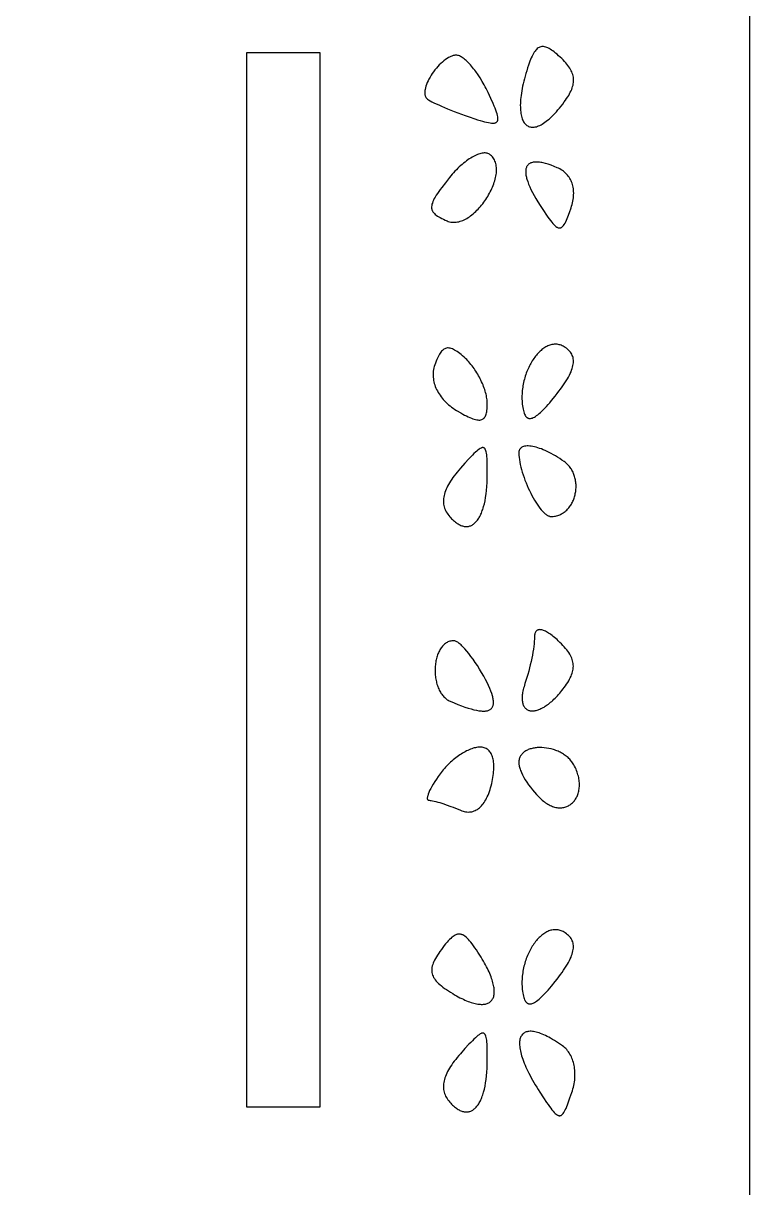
# Model space of a CAD drawing. Extents: x -452 to 452, y -1000 to 1000.
# Drawn here: x 280.8 to 452.5, y -699.2 to -424.1 of the extents above; entities that cross this region are included whole.
import ezdxf

# ---------------------------------------------------------------- set-up
doc = ezdxf.new("R2010")
doc.units = 0
doc.layers.add('LAYER_1', color=18, linetype='CONTINUOUS')

msp = doc.modelspace()

# ---------------------------------------------------------------- linework, layer by layer
at = {"layer": 'LAYER_1'}
for points in [[(0, -1000), (452.5, -1000), (452.5, 1000), (-452.5, 1000), (-452.5, -1000)], [(333.59, -680.05), (350.99, -680.05), (350.99, -431.04), (333.59, -431.04)], [(383.13, -431.6), (382.96, -431.6), (382.79, -431.62), (382.61, -431.65), (382.44, -431.69), (382.26, -431.74), (382.07, -431.8), (381.89, -431.87), (381.71, -431.95), (381.52, -432.04), (381.34, -432.14), (380.96, -432.36), (380.59, -432.61), (380.22, -432.9), (379.85, -433.21), (379.48, -433.54), (379.12, -433.9), (378.77, -434.27), (378.43, -434.66), (378.1, -435.07), (377.78, -435.49), (377.48, -435.91), (377.2, -436.34), (376.94, -436.78), (376.69, -437.22), (376.47, -437.65), (376.27, -438.08), (376.1, -438.51), (375.95, -438.93), (375.84, -439.33), (375.75, -439.72), (375.72, -439.91), (375.7, -440.09), (375.68, -440.27), (375.68, -440.45), (375.68, -440.62), (375.7, -440.78), (375.72, -440.94), (375.75, -441.09), (375.8, -441.23), (375.85, -441.37), (375.91, -441.5), (375.98, -441.62), (376.07, -441.73), (376.16, -441.84), (376.24, -441.91), (376.34, -441.98), (376.6, -442.16), (376.94, -442.36), (377.36, -442.58), (377.84, -442.82), (378.38, -443.08), (378.98, -443.35), (379.64, -443.64), (380.34, -443.93), (381.08, -444.24), (381.86, -444.56), (382.68, -444.87), (383.52, -445.19), (384.38, -445.51), (385.26, -445.83), (386.15, -446.15), (387.55, -446.62), (388.18, -446.83), (388.78, -447.01), (389.33, -447.18), (389.83, -447.32), (390.3, -447.43), (390.73, -447.53), (391.12, -447.59), (391.47, -447.63), (391.79, -447.65), (392.06, -447.64), (392.19, -447.62), (392.3, -447.59), (392.41, -447.56), (392.5, -447.52), (392.59, -447.48), (392.67, -447.42), (392.74, -447.36), (392.8, -447.29), (392.86, -447.21), (392.9, -447.13), (392.94, -447.03), (392.97, -446.93), (392.99, -446.82), (393, -446.7), (393, -446.58), (393, -446.44), (392.96, -446.14), (392.9, -445.81), (392.81, -445.44), (392.68, -445.04), (392.53, -444.6), (392.34, -444.12), (392.13, -443.6), (391.89, -443.03), (391.33, -441.79), (390.67, -440.38), (390.45, -439.93), (390.23, -439.48), (390, -439.05), (389.77, -438.61), (389.28, -437.78), (388.79, -436.97), (388.28, -436.2), (387.77, -435.48), (387.51, -435.13), (387.25, -434.8), (386.99, -434.48), (386.74, -434.18), (386.48, -433.89), (386.23, -433.61), (385.98, -433.35), (385.73, -433.1), (385.48, -432.87), (385.24, -432.66), (385, -432.47), (384.77, -432.29), (384.54, -432.13), (384.32, -431.99), (384.11, -431.88), (383.9, -431.78), (383.69, -431.7), (383.5, -431.64), (383.31, -431.61)], [(407.7, -432.05), (407.33, -431.71), (406.97, -431.39), (406.62, -431.1), (406.29, -430.83), (405.97, -430.59), (405.66, -430.37), (405.36, -430.18), (405.08, -430.01), (404.8, -429.87), (404.53, -429.75), (404.28, -429.66), (404.03, -429.6), (403.79, -429.56), (403.55, -429.55), (403.33, -429.56), (403.11, -429.6), (402.9, -429.67), (402.7, -429.77), (402.5, -429.89), (402.3, -430.03), (402.11, -430.21), (401.93, -430.41), (401.75, -430.64), (401.57, -430.89), (401.4, -431.17), (401.22, -431.48), (401.05, -431.82), (400.88, -432.19), (400.72, -432.58), (400.55, -433), (400.38, -433.45), (400.22, -433.93), (399.99, -434.6), (399.78, -435.26), (399.59, -435.91), (399.4, -436.54), (399.24, -437.16), (399.09, -437.77), (398.95, -438.36), (398.82, -438.93), (398.71, -439.49), (398.61, -440.04), (398.53, -440.57), (398.45, -441.08), (398.4, -441.58), (398.35, -442.07), (398.32, -442.54), (398.29, -442.99), (398.28, -443.43), (398.29, -443.84), (398.3, -444.25), (398.33, -444.63), (398.37, -445), (398.42, -445.36), (398.48, -445.69), (398.55, -446.01), (398.63, -446.31), (398.73, -446.6), (398.83, -446.86), (398.95, -447.11), (399.07, -447.34), (399.21, -447.55), (399.35, -447.74), (399.51, -447.92), (399.67, -448.07), (399.84, -448.21), (400.03, -448.32), (400.22, -448.42), (400.42, -448.5), (400.63, -448.56), (400.85, -448.6), (401.08, -448.62), (401.31, -448.61), (401.56, -448.59), (401.81, -448.55), (402.07, -448.49), (402.34, -448.4), (402.61, -448.3), (402.9, -448.17), (403.19, -448.03), (403.48, -447.86), (403.79, -447.67), (404.1, -447.45), (404.41, -447.22), (404.74, -446.96), (405.07, -446.69), (405.4, -446.38), (405.74, -446.06), (406.09, -445.71), (406.44, -445.34), (406.8, -444.95), (407.17, -444.54), (407.53, -444.1), (407.91, -443.63), (408.29, -443.15), (408.67, -442.63), (408.96, -442.23), (409.23, -441.84), (409.48, -441.46), (409.71, -441.08), (409.91, -440.72), (410.1, -440.36), (410.27, -440.01), (410.42, -439.67), (410.54, -439.33), (410.65, -439), (410.74, -438.67), (410.8, -438.35), (410.85, -438.03), (410.87, -437.71), (410.87, -437.4), (410.85, -437.09), (410.82, -436.78), (410.76, -436.48), (410.68, -436.17), (410.57, -435.87), (410.45, -435.56), (410.31, -435.26), (410.14, -434.95), (409.96, -434.64), (409.75, -434.33), (409.52, -434.02), (409.27, -433.7), (409, -433.38), (408.71, -433.05), (408.39, -432.72), (408.06, -432.39)], [(390.99, -455.01), (390.82, -454.9), (390.63, -454.82), (390.43, -454.75), (390.21, -454.71), (389.99, -454.69), (389.75, -454.69), (389.5, -454.71), (389.24, -454.75), (388.98, -454.8), (388.7, -454.88), (388.41, -454.97), (388.12, -455.08), (387.82, -455.21), (387.51, -455.36), (387.2, -455.52), (386.88, -455.7), (386.55, -455.89), (386.22, -456.1), (385.89, -456.33), (385.56, -456.57), (385.22, -456.83), (384.88, -457.1), (384.54, -457.39), (384.2, -457.68), (383.86, -458), (383.52, -458.32), (383.18, -458.66), (382.84, -459.01), (382.51, -459.37), (382.17, -459.74), (381.85, -460.13), (381.52, -460.52), (380.56, -461.74), (379.72, -462.84), (379.34, -463.34), (379, -463.82), (378.69, -464.27), (378.41, -464.7), (378.17, -465.11), (377.95, -465.49), (377.77, -465.85), (377.61, -466.19), (377.49, -466.52), (377.4, -466.82), (377.34, -467.11), (377.31, -467.39), (377.3, -467.52), (377.31, -467.65), (377.32, -467.78), (377.34, -467.9), (377.37, -468.02), (377.4, -468.14), (377.45, -468.25), (377.5, -468.36), (377.55, -468.47), (377.62, -468.58), (377.77, -468.79), (377.96, -469), (378.17, -469.2), (378.42, -469.39), (378.69, -469.59), (379, -469.78), (379.33, -469.97), (379.69, -470.16), (380.09, -470.35), (380.51, -470.55), (380.97, -470.75), (381.26, -470.86), (381.56, -470.95), (381.86, -471.01), (382.16, -471.05), (382.47, -471.07), (382.78, -471.07), (383.09, -471.04), (383.4, -471), (383.72, -470.93), (384.03, -470.84), (384.35, -470.74), (384.66, -470.62), (384.98, -470.48), (385.29, -470.32), (385.61, -470.14), (385.92, -469.95), (386.23, -469.75), (386.54, -469.53), (386.84, -469.3), (387.14, -469.05), (387.44, -468.79), (387.73, -468.52), (388.02, -468.24), (388.31, -467.95), (388.59, -467.65), (388.86, -467.34), (389.13, -467.02), (389.39, -466.69), (389.64, -466.35), (389.89, -466.01), (390.13, -465.67), (390.36, -465.31), (390.58, -464.95), (390.79, -464.59), (391, -464.23), (391.19, -463.86), (391.37, -463.49), (391.55, -463.12), (391.71, -462.74), (391.86, -462.37), (392, -462), (392.13, -461.63), (392.24, -461.26), (392.34, -460.89), (392.43, -460.52), (392.5, -460.16), (392.56, -459.8), (392.61, -459.45), (392.64, -459.11), (392.65, -458.77), (392.65, -458.43), (392.63, -458.11), (392.6, -457.79), (392.54, -457.48), (392.47, -457.18), (392.39, -456.89), (392.28, -456.61), (392.16, -456.34), (392.01, -456.08), (391.85, -455.84), (391.67, -455.61), (391.46, -455.39), (391.24, -455.19)], [(407, -458.17), (406.25, -457.86), (405.55, -457.59), (404.88, -457.37), (404.25, -457.18), (403.66, -457.03), (403.38, -456.98), (403.11, -456.93), (402.85, -456.89), (402.6, -456.86), (402.36, -456.85), (402.13, -456.84), (401.91, -456.84), (401.69, -456.85), (401.49, -456.87), (401.3, -456.9), (401.12, -456.94), (400.95, -456.99), (400.78, -457.05), (400.63, -457.12), (400.49, -457.19), (400.36, -457.28), (400.23, -457.38), (400.12, -457.48), (400.02, -457.6), (399.93, -457.72), (399.85, -457.86), (399.77, -458), (399.71, -458.15), (399.66, -458.31), (399.62, -458.48), (399.59, -458.66), (399.57, -458.84), (399.56, -459.04), (399.56, -459.24), (399.57, -459.46), (399.59, -459.68), (399.62, -459.91), (399.66, -460.15), (399.71, -460.39), (399.77, -460.65), (399.84, -460.92), (400.02, -461.47), (400.24, -462.06), (400.49, -462.68), (400.8, -463.33), (401.14, -464.02), (401.53, -464.73), (401.95, -465.48), (402.43, -466.26), (402.94, -467.07), (403.75, -468.31), (404.47, -469.38), (404.8, -469.85), (405.12, -470.28), (405.41, -470.68), (405.69, -471.03), (405.96, -471.34), (406.21, -471.62), (406.45, -471.85), (406.68, -472.04), (406.89, -472.2), (407, -472.26), (407.1, -472.31), (407.2, -472.35), (407.3, -472.38), (407.39, -472.41), (407.49, -472.42), (407.58, -472.42), (407.67, -472.41), (407.76, -472.4), (407.85, -472.37), (407.93, -472.33), (408.02, -472.28), (408.1, -472.23), (408.19, -472.16), (408.35, -472), (408.51, -471.8), (408.68, -471.56), (408.84, -471.28), (409.01, -470.96), (409.17, -470.61), (409.34, -470.21), (409.52, -469.78), (409.88, -468.79), (410.28, -467.66), (410.41, -467.25), (410.52, -466.85), (410.62, -466.45), (410.71, -466.06), (410.77, -465.68), (410.83, -465.29), (410.86, -464.92), (410.88, -464.55), (410.89, -464.19), (410.88, -463.83), (410.86, -463.48), (410.82, -463.14), (410.76, -462.81), (410.69, -462.48), (410.61, -462.16), (410.51, -461.85), (410.4, -461.55), (410.27, -461.25), (410.13, -460.97), (409.97, -460.69), (409.8, -460.42), (409.61, -460.17), (409.41, -459.92), (409.2, -459.68), (408.97, -459.45), (408.73, -459.24), (408.48, -459.03), (408.21, -458.83), (407.92, -458.65), (407.63, -458.48), (407.32, -458.32)], [(408.9, -500.64), (408.67, -500.49), (408.43, -500.35), (408.2, -500.24), (407.96, -500.14), (407.71, -500.05), (407.47, -499.99), (407.23, -499.94), (406.98, -499.9), (406.74, -499.89), (406.5, -499.89), (406.25, -499.9), (406.01, -499.93), (405.76, -499.98), (405.52, -500.03), (405.28, -500.11), (405.04, -500.19), (404.8, -500.29), (404.56, -500.41), (404.32, -500.54), (404.09, -500.68), (403.85, -500.83), (403.62, -500.99), (403.39, -501.17), (403.17, -501.36), (402.95, -501.55), (402.73, -501.76), (402.51, -501.98), (402.3, -502.22), (402.09, -502.46), (401.89, -502.71), (401.69, -502.97), (401.49, -503.23), (401.3, -503.51), (401.11, -503.8), (400.93, -504.09), (400.76, -504.4), (400.59, -504.71), (400.42, -505.02), (400.26, -505.35), (400.11, -505.68), (399.97, -506.02), (399.83, -506.36), (399.69, -506.71), (399.57, -507.06), (399.45, -507.42), (399.34, -507.79), (399.23, -508.16), (399.14, -508.53), (399.05, -508.91), (398.97, -509.29), (398.9, -509.68), (398.84, -510.06), (398.79, -510.45), (398.74, -510.85), (398.71, -511.24), (398.68, -511.64), (398.67, -512.04), (398.66, -512.44), (398.67, -512.84), (398.69, -513.24), (398.71, -513.64), (398.75, -514.05), (398.8, -514.45), (398.86, -514.85), (398.92, -515.22), (399, -515.57), (399.08, -515.88), (399.18, -516.17), (399.28, -516.43), (399.39, -516.65), (399.52, -516.85), (399.65, -517.02), (399.79, -517.16), (399.87, -517.22), (399.95, -517.28), (400.03, -517.32), (400.11, -517.36), (400.2, -517.39), (400.29, -517.41), (400.38, -517.43), (400.48, -517.43), (400.68, -517.43), (400.89, -517.39), (401.11, -517.32), (401.35, -517.23), (401.6, -517.1), (401.86, -516.94), (402.13, -516.76), (402.42, -516.54), (402.72, -516.29), (403.04, -516.01), (403.36, -515.7), (403.71, -515.36), (404.07, -514.99), (404.44, -514.59), (404.83, -514.16), (405.23, -513.7), (405.65, -513.2), (406.53, -512.12), (406.98, -511.56), (407.4, -511.01), (407.79, -510.48), (408.16, -509.97), (408.51, -509.47), (408.83, -508.99), (409.13, -508.52), (409.41, -508.07), (409.66, -507.63), (409.88, -507.2), (410.08, -506.79), (410.26, -506.39), (410.41, -506.01), (410.55, -505.63), (410.65, -505.27), (410.73, -504.92), (410.79, -504.59), (410.83, -504.26), (410.84, -503.94), (410.83, -503.64), (410.8, -503.34), (410.74, -503.05), (410.66, -502.78), (410.55, -502.51), (410.43, -502.25), (410.28, -502), (410.11, -501.75), (409.91, -501.52), (409.69, -501.29), (409.45, -501.07), (409.19, -500.85)], [(385.34, -503.27), (384.97, -502.93), (384.62, -502.62), (384.28, -502.33), (383.96, -502.07), (383.64, -501.83), (383.34, -501.61), (383.04, -501.42), (382.76, -501.25), (382.49, -501.11), (382.22, -500.99), (381.97, -500.9), (381.73, -500.83), (381.49, -500.79), (381.26, -500.77), (381.04, -500.77), (380.83, -500.8), (380.62, -500.86), (380.42, -500.94), (380.22, -501.05), (380.03, -501.18), (379.85, -501.34), (379.67, -501.52), (379.5, -501.73), (379.32, -501.97), (379.16, -502.23), (378.99, -502.51), (378.83, -502.83), (378.67, -503.17), (378.51, -503.53), (378.35, -503.92), (378.2, -504.34), (378.04, -504.78), (377.93, -505.14), (377.84, -505.5), (377.77, -505.86), (377.71, -506.22), (377.68, -506.59), (377.66, -506.95), (377.67, -507.32), (377.69, -507.69), (377.73, -508.05), (377.78, -508.42), (377.86, -508.79), (377.95, -509.15), (378.06, -509.51), (378.19, -509.87), (378.33, -510.23), (378.49, -510.58), (378.67, -510.93), (378.86, -511.28), (379.07, -511.62), (379.3, -511.96), (379.54, -512.3), (379.8, -512.62), (380.07, -512.95), (380.36, -513.26), (380.66, -513.57), (380.98, -513.87), (381.31, -514.17), (381.66, -514.46), (382.02, -514.74), (382.39, -515.01), (382.78, -515.27), (383.18, -515.52), (384.2, -516.11), (384.67, -516.38), (385.12, -516.62), (385.55, -516.84), (385.96, -517.04), (386.34, -517.21), (386.71, -517.36), (387.06, -517.49), (387.38, -517.6), (387.69, -517.68), (387.98, -517.75), (388.25, -517.78), (388.5, -517.8), (388.74, -517.79), (388.95, -517.76), (389.15, -517.7), (389.34, -517.62), (389.51, -517.52), (389.66, -517.39), (389.8, -517.24), (389.93, -517.07), (390.04, -516.87), (390.14, -516.65), (390.22, -516.4), (390.29, -516.13), (390.35, -515.84), (390.4, -515.52), (390.44, -515.18), (390.46, -514.81), (390.48, -514.42), (390.48, -514), (390.48, -513.69), (390.46, -513.37), (390.42, -513.05), (390.38, -512.71), (390.32, -512.37), (390.25, -512.03), (390.17, -511.68), (390.08, -511.32), (389.97, -510.96), (389.86, -510.6), (389.74, -510.24), (389.6, -509.87), (389.46, -509.5), (389.31, -509.14), (389.14, -508.77), (388.97, -508.4), (388.79, -508.04), (388.61, -507.68), (388.41, -507.32), (388.21, -506.97), (388, -506.62), (387.79, -506.27), (387.56, -505.93), (387.34, -505.6), (387.1, -505.28), (386.86, -504.96), (386.62, -504.65), (386.37, -504.35), (386.12, -504.06), (385.86, -503.79), (385.6, -503.52)], [(390.48, -530.61), (390.48, -529.18), (390.46, -527.94), (390.44, -527.39), (390.41, -526.89), (390.38, -526.43), (390.33, -526.02), (390.28, -525.65), (390.22, -525.33), (390.14, -525.05), (390.05, -524.82), (390, -524.72), (389.95, -524.63), (389.89, -524.55), (389.83, -524.48), (389.77, -524.43), (389.7, -524.38), (389.63, -524.35), (389.55, -524.33), (389.47, -524.31), (389.39, -524.31), (389.3, -524.32), (389.2, -524.34), (389.1, -524.37), (389, -524.42), (388.77, -524.53), (388.53, -524.69), (388.26, -524.89), (387.97, -525.13), (387.65, -525.42), (387.31, -525.74), (386.94, -526.11), (386.55, -526.52), (386.13, -526.97), (385.19, -527.99), (384.13, -529.18), (383.74, -529.63), (383.36, -530.08), (383.01, -530.52), (382.68, -530.95), (382.36, -531.38), (382.07, -531.8), (381.8, -532.21), (381.55, -532.61), (381.31, -533.01), (381.1, -533.41), (380.91, -533.79), (380.74, -534.17), (380.59, -534.55), (380.46, -534.92), (380.35, -535.28), (380.27, -535.63), (380.2, -535.99), (380.15, -536.33), (380.12, -536.67), (380.11, -537), (380.13, -537.33), (380.16, -537.66), (380.21, -537.97), (380.29, -538.29), (380.38, -538.6), (380.49, -538.9), (380.63, -539.2), (380.78, -539.49), (380.95, -539.78), (381.15, -540.07), (381.36, -540.35), (381.59, -540.63), (381.82, -540.88), (382.05, -541.11), (382.27, -541.33), (382.5, -541.54), (382.72, -541.73), (382.94, -541.91), (383.16, -542.07), (383.37, -542.22), (383.59, -542.36), (383.8, -542.48), (384.01, -542.59), (384.22, -542.68), (384.43, -542.76), (384.64, -542.83), (384.84, -542.88), (385.04, -542.92), (385.24, -542.95), (385.43, -542.96), (385.62, -542.96), (385.81, -542.95), (386, -542.92), (386.19, -542.88), (386.37, -542.83), (386.55, -542.77), (386.72, -542.69), (386.9, -542.6), (387.07, -542.49), (387.23, -542.38), (387.4, -542.25), (387.56, -542.11), (387.71, -541.96), (387.87, -541.8), (388.02, -541.62), (388.16, -541.43), (388.3, -541.23), (388.44, -541.02), (388.58, -540.79), (388.71, -540.56), (388.83, -540.31), (388.96, -540.05), (389.07, -539.78), (389.19, -539.5), (389.3, -539.21), (389.4, -538.9), (389.5, -538.59), (389.6, -538.26), (389.78, -537.58), (389.94, -536.85), (390.08, -536.08), (390.2, -535.27), (390.3, -534.42), (390.38, -533.52), (390.44, -532.59), (390.47, -531.62)], [(408.63, -527.61), (408.11, -527.25), (407.6, -526.91), (407.09, -526.58), (406.59, -526.28), (406.09, -525.99), (405.6, -525.72), (405.12, -525.47), (404.64, -525.23), (404.17, -525.02), (403.71, -524.82), (403.27, -524.64), (402.83, -524.49), (402.41, -524.35), (402, -524.23), (401.6, -524.13), (401.22, -524.04), (400.85, -523.98), (400.5, -523.94), (400.17, -523.92), (399.86, -523.92), (399.57, -523.94), (399.3, -523.98), (399.05, -524.04), (398.82, -524.13), (398.62, -524.23), (398.53, -524.29), (398.44, -524.36), (398.36, -524.43), (398.29, -524.5), (398.22, -524.59), (398.16, -524.67), (398.1, -524.77), (398.06, -524.87), (398.01, -524.97), (397.98, -525.08), (397.96, -525.19), (397.94, -525.31), (397.93, -525.44), (397.92, -525.57), (397.94, -526.08), (397.98, -526.61), (398.05, -527.16), (398.14, -527.73), (398.26, -528.31), (398.4, -528.91), (398.56, -529.52), (398.74, -530.14), (398.93, -530.76), (399.15, -531.39), (399.38, -532.01), (399.63, -532.64), (399.89, -533.26), (400.16, -533.87), (400.44, -534.47), (400.73, -535.05), (401.03, -535.63), (401.33, -536.18), (401.64, -536.71), (401.95, -537.22), (402.27, -537.71), (402.59, -538.16), (402.9, -538.59), (403.22, -538.98), (403.53, -539.34), (403.84, -539.65), (404.15, -539.93), (404.3, -540.05), (404.44, -540.16), (404.59, -540.25), (404.73, -540.34), (404.87, -540.41), (405.01, -540.47), (405.15, -540.52), (405.28, -540.56), (405.41, -540.58), (405.54, -540.59), (405.81, -540.58), (406.08, -540.56), (406.35, -540.53), (406.61, -540.48), (406.86, -540.42), (407.11, -540.35), (407.35, -540.27), (407.59, -540.18), (407.82, -540.07), (408.04, -539.96), (408.26, -539.83), (408.47, -539.7), (408.67, -539.55), (408.87, -539.4), (409.06, -539.24), (409.25, -539.07), (409.42, -538.89), (409.59, -538.7), (409.76, -538.51), (409.91, -538.31), (410.06, -538.1), (410.21, -537.88), (410.34, -537.66), (410.47, -537.44), (410.59, -537.2), (410.7, -536.97), (410.81, -536.73), (410.91, -536.48), (411, -536.23), (411.08, -535.97), (411.15, -535.72), (411.22, -535.46), (411.28, -535.19), (411.33, -534.93), (411.37, -534.66), (411.4, -534.39), (411.43, -534.12), (411.44, -533.85), (411.45, -533.58), (411.45, -533.31), (411.44, -533.04), (411.42, -532.77), (411.4, -532.49), (411.36, -532.23), (411.32, -531.96), (411.26, -531.69), (411.2, -531.43), (411.12, -531.17), (411.04, -530.91), (410.95, -530.65), (410.85, -530.4), (410.74, -530.15), (410.62, -529.91), (410.49, -529.67), (410.35, -529.43), (410.2, -529.21), (410.04, -528.98), (409.87, -528.77), (409.68, -528.55), (409.49, -528.35), (409.29, -528.15), (409.08, -527.96), (408.86, -527.78)], [(407.26, -569.97), (406.95, -569.68), (406.64, -569.41), (406.34, -569.15), (406.05, -568.92), (405.77, -568.69), (405.49, -568.49), (405.22, -568.3), (404.96, -568.13), (404.7, -567.97), (404.46, -567.83), (404.22, -567.71), (404, -567.6), (403.78, -567.51), (403.57, -567.44), (403.37, -567.39), (403.18, -567.35), (403, -567.33), (402.83, -567.32), (402.68, -567.34), (402.53, -567.37), (402.39, -567.42), (402.26, -567.48), (402.15, -567.56), (402.04, -567.66), (401.95, -567.78), (401.87, -567.91), (401.8, -568.06), (401.74, -568.23), (401.7, -568.41), (401.67, -568.61), (401.65, -568.83), (401.64, -569.07), (401.63, -569.55), (401.59, -570.08), (401.54, -570.67), (401.46, -571.29), (401.37, -571.95), (401.25, -572.64), (401.12, -573.36), (400.98, -574.1), (400.82, -574.85), (400.64, -575.62), (400.46, -576.38), (400.26, -577.15), (400.05, -577.9), (399.84, -578.64), (399.61, -579.37), (399.38, -580.07), (399.26, -580.44), (399.15, -580.81), (399.05, -581.16), (398.97, -581.5), (398.89, -581.83), (398.83, -582.15), (398.79, -582.46), (398.75, -582.76), (398.72, -583.05), (398.71, -583.32), (398.71, -583.59), (398.72, -583.84), (398.73, -584.08), (398.76, -584.31), (398.8, -584.53), (398.85, -584.74), (398.91, -584.94), (398.98, -585.12), (399.06, -585.3), (399.15, -585.46), (399.24, -585.61), (399.35, -585.75), (399.46, -585.88), (399.58, -585.99), (399.71, -586.1), (399.85, -586.19), (399.99, -586.27), (400.14, -586.34), (400.3, -586.4), (400.47, -586.45), (400.64, -586.48), (400.82, -586.51), (401.01, -586.52), (401.2, -586.52), (401.4, -586.51), (401.6, -586.48), (401.81, -586.45), (402.02, -586.4), (402.24, -586.34), (402.46, -586.27), (402.69, -586.19), (402.92, -586.1), (403.16, -585.99), (403.4, -585.87), (403.64, -585.74), (403.89, -585.6), (404.14, -585.44), (404.39, -585.28), (404.65, -585.1), (404.91, -584.91), (405.17, -584.71), (405.43, -584.49), (405.69, -584.27), (405.96, -584.03), (406.23, -583.78), (406.5, -583.51), (406.77, -583.24), (407.04, -582.95), (407.31, -582.65), (407.58, -582.34), (407.85, -582.01), (408.13, -581.67), (408.4, -581.33), (408.67, -580.96), (408.96, -580.56), (409.23, -580.17), (409.48, -579.78), (409.71, -579.4), (409.91, -579.04), (410.1, -578.67), (410.26, -578.32), (410.41, -577.97), (410.53, -577.63), (410.63, -577.29), (410.71, -576.96), (410.76, -576.63), (410.8, -576.3), (410.81, -575.98), (410.8, -575.65), (410.77, -575.33), (410.72, -575.01), (410.65, -574.7), (410.55, -574.38), (410.44, -574.06), (410.3, -573.74), (410.13, -573.42), (409.95, -573.09), (409.74, -572.76), (409.51, -572.43), (409.26, -572.1), (408.98, -571.76), (408.68, -571.41), (408.36, -571.06), (408.02, -570.71), (407.65, -570.34)], [(382.55, -569.93), (382.3, -569.94), (382.06, -569.96), (381.82, -570.01), (381.59, -570.06), (381.37, -570.14), (381.16, -570.23), (380.95, -570.33), (380.75, -570.45), (380.56, -570.58), (380.37, -570.73), (380.19, -570.89), (380.02, -571.06), (379.86, -571.24), (379.7, -571.43), (379.55, -571.63), (379.41, -571.85), (379.27, -572.07), (379.14, -572.3), (379.02, -572.54), (378.91, -572.79), (378.81, -573.05), (378.71, -573.31), (378.62, -573.58), (378.53, -573.86), (378.46, -574.14), (378.39, -574.43), (378.33, -574.72), (378.28, -575.02), (378.23, -575.32), (378.2, -575.62), (378.17, -575.93), (378.14, -576.24), (378.13, -576.55), (378.12, -576.86), (378.13, -577.17), (378.14, -577.48), (378.15, -577.79), (378.18, -578.1), (378.21, -578.41), (378.25, -578.72), (378.3, -579.03), (378.36, -579.33), (378.43, -579.63), (378.5, -579.92), (378.58, -580.21), (378.67, -580.5), (378.77, -580.78), (378.88, -581.06), (378.99, -581.32), (379.12, -581.59), (379.25, -581.84), (379.39, -582.09), (379.53, -582.32), (379.69, -582.55), (379.86, -582.77), (380.03, -582.98), (380.21, -583.18), (380.4, -583.37), (380.6, -583.55), (380.81, -583.72), (381.02, -583.87), (381.25, -584.01), (381.48, -584.14), (381.73, -584.25), (382.66, -584.65), (383.54, -585.01), (384.39, -585.33), (385.18, -585.61), (385.93, -585.86), (386.64, -586.07), (387.3, -586.24), (387.92, -586.38), (388.49, -586.48), (388.76, -586.52), (389.02, -586.54), (389.27, -586.56), (389.5, -586.57), (389.73, -586.57), (389.94, -586.55), (390.15, -586.53), (390.34, -586.5), (390.52, -586.47), (390.69, -586.42), (390.85, -586.36), (391, -586.29), (391.14, -586.21), (391.26, -586.13), (391.38, -586.03), (391.48, -585.93), (391.58, -585.81), (391.66, -585.69), (391.73, -585.55), (391.79, -585.41), (391.84, -585.26), (391.88, -585.1), (391.91, -584.92), (391.93, -584.74), (391.94, -584.55), (391.93, -584.35), (391.92, -584.14), (391.89, -583.92), (391.86, -583.69), (391.81, -583.45), (391.75, -583.2), (391.68, -582.95), (391.52, -582.4), (391.31, -581.82), (391.05, -581.19), (390.76, -580.53), (390.42, -579.83), (390.04, -579.09), (389.62, -578.31), (389.13, -577.46), (388.64, -576.63), (388.13, -575.83), (387.63, -575.06), (387.12, -574.32), (386.61, -573.63), (386.11, -572.99), (385.63, -572.39), (385.15, -571.85), (384.7, -571.37), (384.48, -571.15), (384.27, -570.94), (384.06, -570.76), (383.86, -570.59), (383.66, -570.44), (383.48, -570.31), (383.3, -570.19), (383.13, -570.1), (382.97, -570.03), (382.82, -569.97), (382.68, -569.94)], [(388.73, -595.08), (388.48, -595.09), (388.22, -595.11), (387.95, -595.15), (387.68, -595.21), (387.4, -595.28), (387.11, -595.36), (386.81, -595.46), (386.51, -595.58), (386.21, -595.7), (385.9, -595.84), (385.59, -595.99), (385.27, -596.16), (384.96, -596.33), (384.64, -596.52), (384.32, -596.72), (384, -596.93), (383.68, -597.15), (383.36, -597.37), (383.04, -597.61), (382.73, -597.86), (382.42, -598.11), (382.11, -598.38), (381.8, -598.65), (381.5, -598.93), (381.21, -599.21), (380.91, -599.5), (380.63, -599.8), (380.35, -600.1), (380.08, -600.41), (379.82, -600.73), (379.57, -601.04), (379.33, -601.37), (378.87, -602.01), (378.44, -602.63), (378.04, -603.23), (377.69, -603.81), (377.37, -604.36), (377.09, -604.88), (376.85, -605.36), (376.65, -605.81), (376.49, -606.21), (376.38, -606.58), (376.34, -606.74), (376.31, -606.89), (376.3, -607.03), (376.29, -607.16), (376.3, -607.27), (376.32, -607.37), (376.35, -607.46), (376.4, -607.53), (376.46, -607.58), (376.53, -607.62), (376.61, -607.65), (376.71, -607.65), (376.94, -607.67), (377.22, -607.7), (377.55, -607.76), (377.91, -607.84), (378.32, -607.94), (378.75, -608.05), (379.22, -608.19), (379.71, -608.34), (380.23, -608.51), (380.76, -608.69), (381.86, -609.08), (382.42, -609.3), (382.99, -609.52), (383.55, -609.75), (384.11, -609.99), (384.43, -610.11), (384.74, -610.22), (385.04, -610.3), (385.35, -610.36), (385.64, -610.39), (385.94, -610.41), (386.23, -610.4), (386.51, -610.38), (386.79, -610.33), (387.07, -610.26), (387.34, -610.17), (387.6, -610.06), (387.86, -609.93), (388.12, -609.78), (388.36, -609.6), (388.6, -609.41), (388.84, -609.2), (389.07, -608.97), (389.29, -608.71), (389.51, -608.44), (389.71, -608.15), (389.92, -607.84), (390.11, -607.51), (390.3, -607.16), (390.48, -606.79), (390.65, -606.41), (390.81, -606), (390.97, -605.58), (391.12, -605.13), (391.25, -604.67), (391.38, -604.2), (391.51, -603.7), (391.62, -603.2), (391.71, -602.71), (391.8, -602.24), (391.87, -601.78), (391.93, -601.33), (391.97, -600.9), (392, -600.48), (392.02, -600.08), (392.03, -599.69), (392.02, -599.31), (392, -598.95), (391.97, -598.6), (391.92, -598.27), (391.86, -597.95), (391.79, -597.65), (391.71, -597.37), (391.61, -597.1), (391.5, -596.84), (391.38, -596.61), (391.25, -596.38), (391.11, -596.18), (390.95, -595.99), (390.78, -595.82), (390.6, -595.67), (390.41, -595.53), (390.2, -595.41), (389.99, -595.31), (389.76, -595.23), (389.52, -595.16), (389.27, -595.12), (389.01, -595.09)], [(410.94, -599.27), (410.8, -599.03), (410.65, -598.8), (410.49, -598.58), (410.32, -598.36), (410.15, -598.15), (409.96, -597.94), (409.77, -597.75), (409.57, -597.56), (409.36, -597.38), (409.14, -597.2), (408.91, -597.03), (408.68, -596.87), (408.45, -596.72), (408.21, -596.57), (407.96, -596.43), (407.71, -596.3), (407.45, -596.18), (407.19, -596.06), (406.93, -595.95), (406.66, -595.85), (406.39, -595.75), (406.12, -595.66), (405.57, -595.51), (405.02, -595.38), (404.47, -595.29), (403.91, -595.22), (403.37, -595.18), (402.83, -595.18), (402.56, -595.18), (402.3, -595.2), (402.04, -595.22), (401.79, -595.25), (401.54, -595.29), (401.29, -595.34), (401.05, -595.39), (400.82, -595.45), (400.59, -595.52), (400.37, -595.6), (400.16, -595.68), (399.95, -595.77), (399.75, -595.87), (399.56, -595.98), (399.37, -596.09), (399.2, -596.22), (399.04, -596.35), (398.88, -596.49), (398.73, -596.63), (398.6, -596.79), (398.48, -596.95), (398.36, -597.12), (398.26, -597.29), (398.18, -597.48), (398.1, -597.67), (398.04, -597.87), (397.99, -598.08), (397.95, -598.3), (397.93, -598.53), (397.92, -598.76), (397.93, -598.95), (397.95, -599.16), (397.98, -599.37), (398.03, -599.6), (398.09, -599.83), (398.16, -600.07), (398.24, -600.32), (398.34, -600.57), (398.44, -600.84), (398.56, -601.1), (398.82, -601.65), (399.12, -602.22), (399.46, -602.8), (399.84, -603.38), (400.24, -603.98), (400.67, -604.56), (401.13, -605.15), (401.61, -605.72), (402.11, -606.28), (402.63, -606.83), (403.17, -607.35), (403.44, -607.59), (403.72, -607.82), (403.99, -608.04), (404.26, -608.23), (404.53, -608.41), (404.8, -608.58), (405.07, -608.73), (405.34, -608.86), (405.61, -608.98), (405.87, -609.09), (406.13, -609.18), (406.39, -609.25), (406.65, -609.31), (406.91, -609.36), (407.16, -609.39), (407.41, -609.41), (407.65, -609.42), (407.89, -609.42), (408.13, -609.4), (408.36, -609.36), (408.59, -609.32), (408.82, -609.27), (409.03, -609.2), (409.25, -609.12), (409.46, -609.03), (409.66, -608.93), (409.86, -608.82), (410.05, -608.69), (410.23, -608.56), (410.41, -608.42), (410.58, -608.26), (410.75, -608.1), (410.9, -607.93), (411.05, -607.75), (411.2, -607.56), (411.33, -607.36), (411.46, -607.15), (411.57, -606.94), (411.68, -606.72), (411.78, -606.48), (411.87, -606.25), (411.96, -606), (412.03, -605.75), (412.09, -605.49), (412.14, -605.22), (412.19, -604.95), (412.22, -604.68), (412.24, -604.39), (412.25, -604.1), (412.25, -603.81), (412.24, -603.51), (412.21, -603.21), (412.18, -602.9), (412.13, -602.58), (412.07, -602.27), (412, -601.95), (411.91, -601.62), (411.81, -601.29), (411.7, -600.96), (411.58, -600.63), (411.44, -600.29), (411.29, -599.95), (411.12, -599.61)], [(408.9, -638.97), (408.67, -638.82), (408.43, -638.68), (408.2, -638.57), (407.96, -638.47), (407.71, -638.38), (407.47, -638.32), (407.23, -638.27), (406.98, -638.24), (406.74, -638.22), (406.5, -638.22), (406.25, -638.23), (406.01, -638.26), (405.76, -638.31), (405.52, -638.36), (405.28, -638.44), (405.04, -638.52), (404.8, -638.62), (404.56, -638.74), (404.32, -638.87), (404.09, -639.01), (403.85, -639.16), (403.62, -639.32), (403.39, -639.5), (403.17, -639.69), (402.95, -639.88), (402.73, -640.09), (402.51, -640.31), (402.3, -640.55), (402.09, -640.79), (401.89, -641.04), (401.69, -641.3), (401.49, -641.57), (401.3, -641.84), (401.11, -642.13), (400.93, -642.42), (400.76, -642.73), (400.59, -643.04), (400.42, -643.35), (400.26, -643.68), (400.11, -644.01), (399.97, -644.35), (399.83, -644.69), (399.69, -645.04), (399.57, -645.39), (399.45, -645.75), (399.34, -646.12), (399.23, -646.49), (399.14, -646.86), (399.05, -647.24), (398.97, -647.62), (398.9, -648.01), (398.84, -648.39), (398.79, -648.78), (398.74, -649.18), (398.71, -649.57), (398.68, -649.97), (398.67, -650.37), (398.66, -650.77), (398.67, -651.17), (398.69, -651.57), (398.71, -651.97), (398.75, -652.38), (398.8, -652.78), (398.86, -653.18), (398.92, -653.55), (399, -653.9), (399.08, -654.21), (399.18, -654.5), (399.28, -654.76), (399.39, -654.98), (399.52, -655.18), (399.65, -655.35), (399.79, -655.49), (399.87, -655.55), (399.95, -655.61), (400.03, -655.65), (400.11, -655.69), (400.2, -655.72), (400.29, -655.74), (400.38, -655.76), (400.48, -655.76), (400.68, -655.76), (400.89, -655.72), (401.11, -655.65), (401.35, -655.56), (401.6, -655.43), (401.86, -655.27), (402.13, -655.09), (402.42, -654.87), (402.72, -654.62), (403.04, -654.34), (403.36, -654.03), (403.71, -653.69), (404.07, -653.32), (404.44, -652.92), (404.83, -652.49), (405.23, -652.03), (405.65, -651.53), (406.53, -650.45), (406.98, -649.89), (407.4, -649.34), (407.79, -648.81), (408.16, -648.3), (408.51, -647.8), (408.83, -647.32), (409.13, -646.85), (409.41, -646.4), (409.66, -645.96), (409.88, -645.53), (410.08, -645.12), (410.26, -644.72), (410.41, -644.34), (410.55, -643.96), (410.65, -643.6), (410.73, -643.25), (410.79, -642.92), (410.83, -642.59), (410.84, -642.27), (410.83, -641.97), (410.8, -641.67), (410.74, -641.38), (410.66, -641.11), (410.55, -640.84), (410.43, -640.58), (410.28, -640.33), (410.11, -640.08), (409.91, -639.85), (409.69, -639.62), (409.45, -639.4), (409.19, -639.18)], [(389.02, -644.74), (388.25, -643.53), (387.89, -642.99), (387.55, -642.48), (387.22, -642.01), (386.9, -641.58), (386.59, -641.19), (386.3, -640.83), (386.01, -640.51), (385.73, -640.23), (385.46, -639.98), (385.19, -639.77), (384.93, -639.6), (384.67, -639.46), (384.55, -639.4), (384.42, -639.36), (384.29, -639.32), (384.17, -639.29), (384.04, -639.27), (383.92, -639.26), (383.79, -639.26), (383.67, -639.26), (383.54, -639.28), (383.42, -639.3), (383.29, -639.33), (383.16, -639.37), (383.04, -639.42), (382.91, -639.48), (382.65, -639.63), (382.38, -639.8), (382.11, -640.01), (381.83, -640.26), (381.55, -640.54), (381.25, -640.85), (380.95, -641.19), (380.63, -641.57), (380.31, -641.98), (379.96, -642.43), (379.61, -642.9), (379.28, -643.35), (378.98, -643.79), (378.7, -644.21), (378.45, -644.61), (378.23, -645), (378.02, -645.38), (377.85, -645.75), (377.7, -646.11), (377.57, -646.45), (377.47, -646.79), (377.4, -647.11), (377.36, -647.43), (377.34, -647.74), (377.34, -648.05), (377.38, -648.35), (377.44, -648.64), (377.53, -648.93), (377.65, -649.22), (377.79, -649.5), (377.97, -649.78), (378.17, -650.07), (378.4, -650.35), (378.66, -650.63), (378.95, -650.91), (379.26, -651.2), (379.61, -651.49), (379.99, -651.78), (380.39, -652.08), (380.83, -652.38), (381.29, -652.69), (381.79, -653), (382.32, -653.33), (382.76, -653.59), (383.19, -653.83), (383.61, -654.06), (384.02, -654.28), (384.42, -654.48), (384.82, -654.67), (385.2, -654.84), (385.57, -655), (385.94, -655.15), (386.3, -655.28), (386.64, -655.4), (386.98, -655.5), (387.3, -655.59), (387.62, -655.67), (387.93, -655.74), (388.22, -655.79), (388.51, -655.83), (388.79, -655.85), (389.05, -655.86), (389.31, -655.86), (389.55, -655.85), (389.79, -655.82), (390.01, -655.79), (390.22, -655.74), (390.42, -655.67), (390.62, -655.6), (390.8, -655.51), (390.96, -655.41), (391.12, -655.3), (391.27, -655.18), (391.4, -655.04), (391.53, -654.9), (391.64, -654.74), (391.74, -654.57), (391.83, -654.39), (391.91, -654.2), (391.98, -654), (392.03, -653.78), (392.07, -653.56), (392.1, -653.32), (392.12, -653.08), (392.13, -652.82), (392.12, -652.56), (392.1, -652.28), (392.07, -651.99), (392.03, -651.7), (391.97, -651.39), (391.9, -651.07), (391.82, -650.75), (391.73, -650.41), (391.62, -650.06), (391.5, -649.71), (391.37, -649.34), (391.22, -648.97), (391.06, -648.59), (390.89, -648.19), (390.7, -647.79), (390.5, -647.38), (390.29, -646.96), (390.06, -646.53), (389.82, -646.1), (389.57, -645.65), (389.3, -645.2)], [(390.48, -668.94), (390.48, -667.51), (390.46, -666.27), (390.44, -665.72), (390.41, -665.22), (390.38, -664.76), (390.33, -664.35), (390.28, -663.98), (390.22, -663.66), (390.14, -663.38), (390.05, -663.15), (390, -663.05), (389.95, -662.96), (389.89, -662.88), (389.83, -662.81), (389.77, -662.76), (389.7, -662.71), (389.63, -662.68), (389.55, -662.66), (389.47, -662.64), (389.39, -662.64), (389.3, -662.65), (389.2, -662.67), (389.1, -662.7), (389, -662.75), (388.77, -662.86), (388.53, -663.02), (388.26, -663.22), (387.97, -663.46), (387.65, -663.75), (387.31, -664.07), (386.94, -664.44), (386.55, -664.85), (386.13, -665.3), (385.19, -666.32), (384.13, -667.51), (383.74, -667.96), (383.36, -668.41), (383.01, -668.85), (382.68, -669.28), (382.36, -669.71), (382.07, -670.13), (381.8, -670.54), (381.55, -670.94), (381.31, -671.34), (381.1, -671.74), (380.91, -672.12), (380.74, -672.5), (380.59, -672.88), (380.46, -673.25), (380.35, -673.61), (380.27, -673.96), (380.2, -674.32), (380.15, -674.66), (380.12, -675), (380.11, -675.33), (380.13, -675.66), (380.16, -675.99), (380.21, -676.31), (380.29, -676.62), (380.38, -676.93), (380.49, -677.23), (380.63, -677.53), (380.78, -677.82), (380.95, -678.11), (381.15, -678.4), (381.36, -678.68), (381.59, -678.96), (381.82, -679.21), (382.05, -679.44), (382.27, -679.66), (382.5, -679.87), (382.72, -680.06), (382.94, -680.24), (383.16, -680.4), (383.37, -680.55), (383.59, -680.69), (383.8, -680.81), (384.01, -680.92), (384.22, -681.01), (384.43, -681.09), (384.64, -681.16), (384.84, -681.21), (385.04, -681.25), (385.24, -681.28), (385.43, -681.29), (385.62, -681.29), (385.81, -681.28), (386, -681.25), (386.19, -681.21), (386.37, -681.16), (386.55, -681.1), (386.72, -681.02), (386.9, -680.93), (387.07, -680.83), (387.23, -680.71), (387.4, -680.58), (387.56, -680.44), (387.71, -680.29), (387.87, -680.13), (388.02, -679.95), (388.16, -679.76), (388.3, -679.56), (388.44, -679.35), (388.58, -679.12), (388.71, -678.89), (388.83, -678.64), (388.96, -678.38), (389.07, -678.11), (389.19, -677.83), (389.3, -677.54), (389.4, -677.23), (389.5, -676.92), (389.6, -676.59), (389.78, -675.91), (389.94, -675.18), (390.08, -674.41), (390.2, -673.6), (390.3, -672.75), (390.38, -671.85), (390.44, -670.92), (390.47, -669.95)], [(408.27, -665.69), (407.77, -665.34), (407.29, -665.01), (406.81, -664.69), (406.34, -664.4), (405.89, -664.13), (405.45, -663.87), (405.02, -663.64), (404.6, -663.42), (404.2, -663.22), (403.81, -663.04), (403.43, -662.88), (403.06, -662.74), (402.7, -662.61), (402.36, -662.5), (402.03, -662.41), (401.72, -662.34), (401.41, -662.29), (401.12, -662.25), (400.84, -662.23), (400.57, -662.23), (400.32, -662.24), (400.08, -662.27), (399.86, -662.32), (399.64, -662.38), (399.44, -662.46), (399.26, -662.56), (399.09, -662.67), (398.93, -662.79), (398.78, -662.94), (398.65, -663.1), (398.53, -663.27), (398.43, -663.46), (398.34, -663.66), (398.26, -663.88), (398.2, -664.11), (398.16, -664.36), (398.12, -664.63), (398.1, -664.9), (398.1, -665.19), (398.11, -665.5), (398.13, -665.82), (398.17, -666.15), (398.23, -666.49), (398.3, -666.85), (398.38, -667.23), (398.48, -667.61), (398.59, -668.01), (398.72, -668.42), (398.87, -668.84), (399.03, -669.28), (399.2, -669.73), (399.39, -670.19), (399.6, -670.66), (399.82, -671.15), (400.06, -671.64), (400.31, -672.15), (400.58, -672.67), (400.86, -673.2), (401.16, -673.74), (401.48, -674.29), (401.81, -674.85), (402.16, -675.43), (402.52, -676.01), (402.9, -676.61), (403.75, -677.91), (404.5, -679.03), (404.84, -679.53), (405.17, -679.99), (405.47, -680.4), (405.76, -680.77), (406.03, -681.09), (406.28, -681.37), (406.52, -681.61), (406.75, -681.81), (406.96, -681.96), (407.07, -682.02), (407.17, -682.07), (407.26, -682.11), (407.36, -682.14), (407.46, -682.16), (407.55, -682.16), (407.64, -682.16), (407.73, -682.14), (407.82, -682.12), (407.9, -682.08), (407.99, -682.03), (408.08, -681.98), (408.16, -681.91), (408.24, -681.83), (408.41, -681.64), (408.57, -681.4), (408.74, -681.12), (408.91, -680.8), (409.08, -680.44), (409.25, -680.03), (409.44, -679.58), (409.62, -679.09), (410.02, -677.98), (410.47, -676.7), (410.6, -676.27), (410.72, -675.85), (410.83, -675.43), (410.93, -675.02), (411.01, -674.6), (411.07, -674.18), (411.13, -673.77), (411.17, -673.37), (411.19, -672.96), (411.2, -672.56), (411.2, -672.16), (411.19, -671.77), (411.16, -671.39), (411.12, -671.01), (411.07, -670.63), (411, -670.27), (410.92, -669.91), (410.83, -669.56), (410.73, -669.21), (410.61, -668.88), (410.48, -668.55), (410.34, -668.23), (410.19, -667.93), (410.02, -667.63), (409.85, -667.35), (409.66, -667.07), (409.46, -666.81), (409.24, -666.56), (409.02, -666.32), (408.78, -666.1), (408.53, -665.89)]]:
    msp.add_lwpolyline(points, close=True, dxfattribs=at)

doc.saveas('drawing.dxf')
